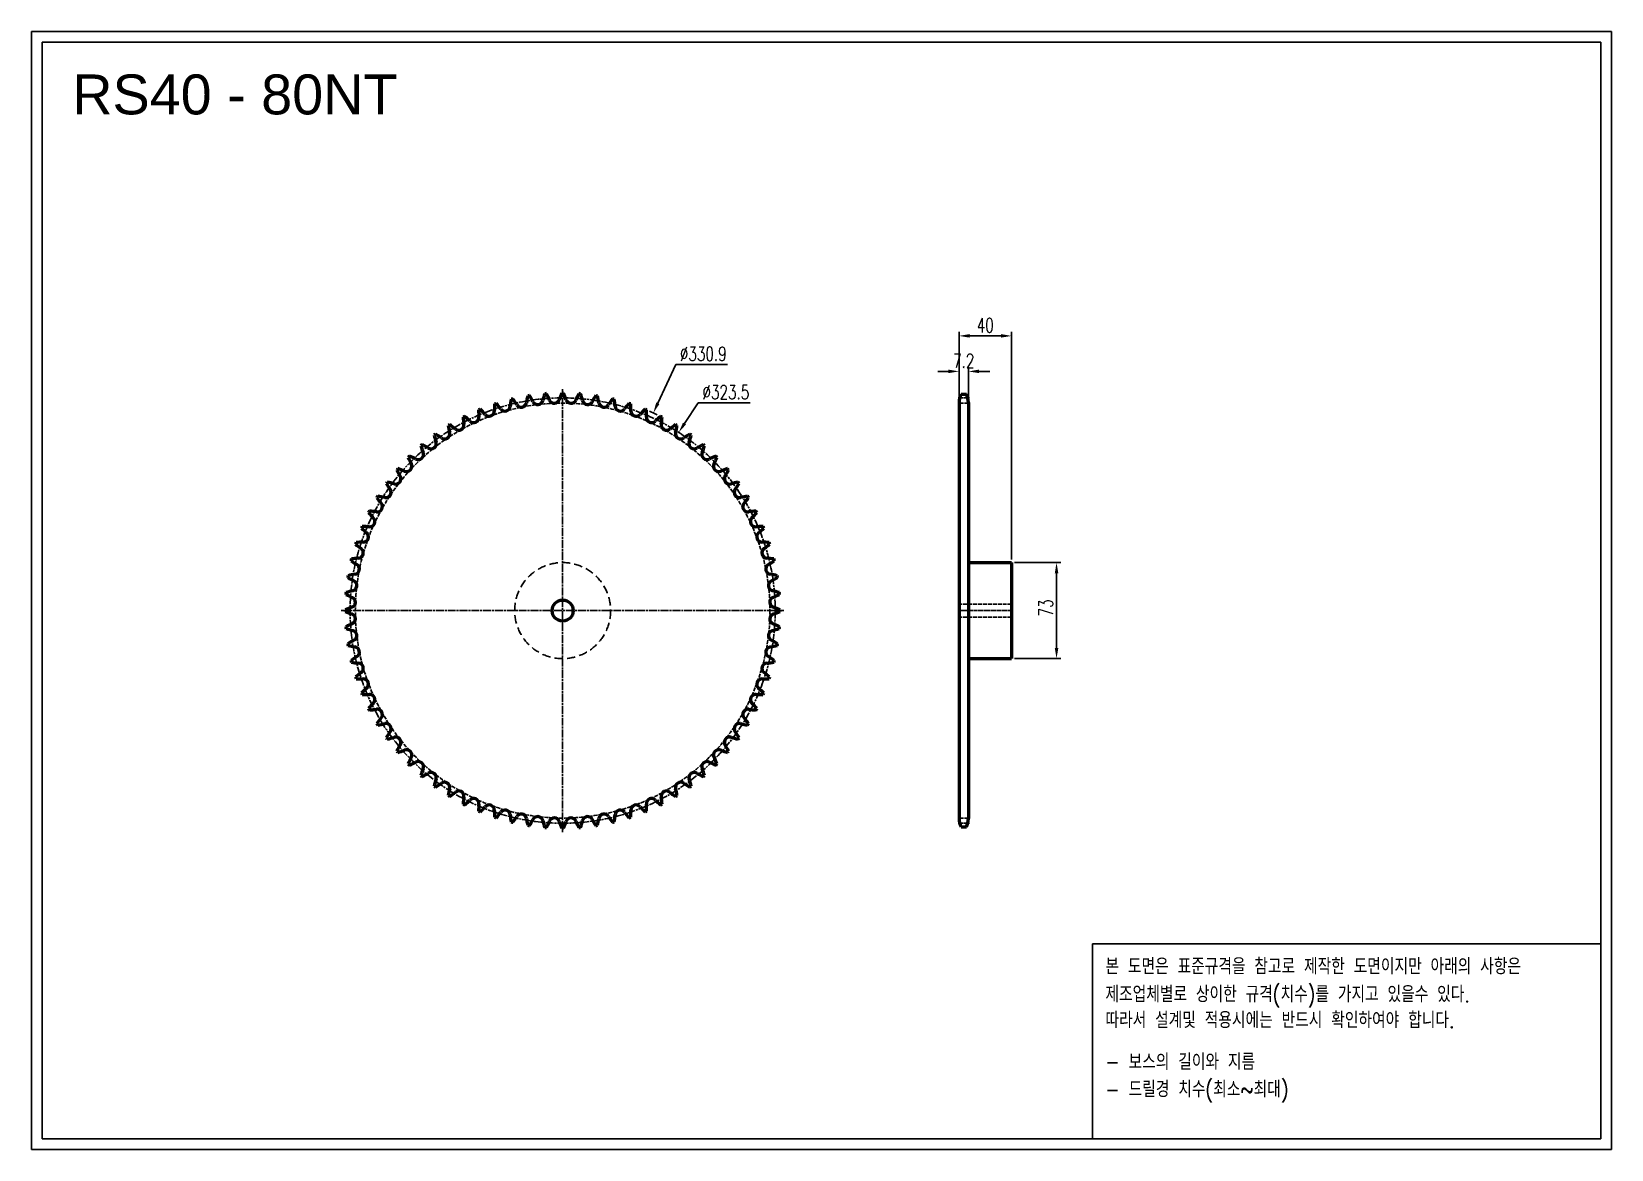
# Model space of a CAD drawing. Header units: millimetres. Extents: x -22442 to -21240, y 5632 to 6482.
import ezdxf

# ---------------------------------------------------------------- set-up
doc = ezdxf.new("R2010")
doc.units = ezdxf.units.MM
for name, pattern in [('AM_ISO02W050', [7.5, 6, -1.5]), ('AM_ISO02W050x2', [3.75, 3, -0.75]), ('AM_ISO08W050', [18, 12, -1.5, 3, -1.5]), ('AM_ISO08W050x2', [9, 6, -0.75, 1.5, -0.75]), ('HIDDEN', [9.525, 6.35, -3.175])]:
    doc.linetypes.add(name, pattern=pattern)
for name, color, linetype, lineweight in [('AM_0N', 7, 'Continuous', 50), ('AM_3N', 6, 'AM_ISO02W050', 25), ('AM_7', 4, 'AM_ISO08W050', 25), ('AM_7N', 4, 'AM_ISO08W050', 25)]:
    doc.layers.add(name, color=color, linetype=linetype, lineweight=lineweight)
doc.layers.add('HL', color=2, linetype='HIDDEN')
doc.layers.add('S-DIM', color=7, linetype='Continuous')
doc.styles.add('HAN', font='ROMANS.shx', dxfattribs={"width": 0.7, "bigfont": 'whgtxt.shx'})
doc.styles.add('HSG', font='SIMPLEX.shx', dxfattribs={"width": 0.7, "bigfont": 'HSG.shx'})
doc.styles.get("Standard").update_dxf_attribs({"font": 'arial.ttf'})
doc.dimstyles.new('APP23', dxfattribs={"dimscale": 4.5, "dimtxt": 2.4, "dimasz": 1.8, "dimexe": 0.7, "dimexo": 0.5, "dimgap": 0.6, "dimtad": 1, "dimtoh": 1, "dimdec": 1, "dimrnd": 0.01, "dimzin": 9, "dimdsep": 46, "dimtxsty": 'HSG', "dimcen": 0, "dimclrd": 1, "dimclre": 1, "dimclrt": 256, "dimazin": 2, "dimtp": 1, "dimtm": 1, "dimtfac": 0.5, "dimtdec": 1, "dimtix": 1, "dimtofl": 0, "dimtmove": 0, "dimatfit": 3, "dimfxl": 0, "dimtvp": 1, "dimtolj": 2, "dimlwd": -1, "dimlwe": -1, "dimarcsym": 0})

# ---------------------------------------------------------------- blocks, each defined once
blk = doc.blocks.new('*D1')
at = {"layer": 'Defpoints', "color": 0, "transparency": 16777216}
for p in [(-21969.2, 6192), (-22107.3, 5891.4)]:
    blk.add_point(p, dxfattribs=at)
at = {"layer": 'S-DIM', "color": 1, "transparency": 16777216}
for p, q in [((-21952.2, 6228.9), (-21965.8, 6199.4)), ((-21912.8, 6228.9), (-21952.2, 6228.9))]:
    blk.add_line(p, q, dxfattribs=at)
blk.add_arc((-22038.2, 6041.7), 165.4, 64.2361, 66.4846, dxfattribs=at)
blk.add_solid([(-21967, 6200), (-21964.6, 6198.8), (-21969.2, 6192)], dxfattribs=at)
at = {"layer": 'S-DIM', "transparency": 16777216, "insert": (-21931.2, 6237), "char_height": 10.8, "attachment_point": 5, "style": 'HSG'}
blk.add_mtext('\\A2;∅330.9', dxfattribs=at)
blk = doc.blocks.new('*D2')
at = {"layer": 'Defpoints', "color": 0, "transparency": 16777216}
for p in [(-21949.9, 6177.2), (-22126.6, 5906.2)]:
    blk.add_point(p, dxfattribs=at)
at = {"layer": 'S-DIM', "color": 1, "transparency": 16777216}
for p, q in [((-21935.2, 6199.7), (-21945.5, 6184)), ((-21895.4, 6199.7), (-21935.2, 6199.7))]:
    blk.add_line(p, q, dxfattribs=at)
blk.add_solid([(-21946.6, 6184.7), (-21944.3, 6183.3), (-21949.9, 6177.2)], dxfattribs=at)
at = {"layer": 'S-DIM', "transparency": 16777216, "insert": (-21914, 6207.8), "char_height": 10.8, "attachment_point": 5, "style": 'HSG'}
blk.add_mtext('\\A2;∅323.5', dxfattribs=at)
blk = doc.blocks.new('*D3')
at = {"layer": 'Defpoints', "color": 0, "transparency": 16777216}
for p in [(-21729.4, 6223.6), (-21736.6, 6199.5), (-21729.4, 6199.5)]:
    blk.add_point(p, dxfattribs=at)
at = {"layer": 'S-DIM', "color": 1, "transparency": 16777216}
for p, q in [((-21744.7, 6223.6), (-21752.8, 6223.6)), ((-21736.6, 6201.7), (-21736.6, 6226.8)), ((-21729.4, 6201.7), (-21729.4, 6226.8)), ((-21721.3, 6223.6), (-21713.2, 6223.6))]:
    blk.add_line(p, q, dxfattribs=at)
for points in [[(-21744.7, 6225), (-21744.7, 6222.3), (-21736.6, 6223.6)], [(-21721.3, 6225), (-21721.3, 6222.3), (-21729.4, 6223.6)]]:
    blk.add_solid(points, dxfattribs=at)
at = {"layer": 'S-DIM', "transparency": 16777216, "insert": (-21733, 6231.7), "char_height": 10.8, "attachment_point": 5, "style": 'HSG'}
blk.add_mtext('\\A2;7.2', dxfattribs=at)
blk = doc.blocks.new('*D4')
at = {"layer": 'Defpoints', "color": 0, "transparency": 16777216}
for p in [(-21696.6, 6250.6), (-21736.6, 6199.5), (-21696.6, 6078.2)]:
    blk.add_point(p, dxfattribs=at)
at = {"layer": 'S-DIM', "color": 1, "transparency": 16777216}
for p, q in [((-21736.6, 6201.7), (-21736.6, 6253.8)), ((-21696.6, 6080.5), (-21696.6, 6253.8)), ((-21728.5, 6250.6), (-21704.7, 6250.6))]:
    blk.add_line(p, q, dxfattribs=at)
for points in [[(-21728.5, 6252), (-21728.5, 6249.3), (-21736.6, 6250.6)], [(-21704.7, 6252), (-21704.7, 6249.3), (-21696.6, 6250.6)]]:
    blk.add_solid(points, dxfattribs=at)
at = {"layer": 'S-DIM', "transparency": 16777216, "insert": (-21716.6, 6258.7), "char_height": 10.8, "attachment_point": 5, "style": 'HSG'}
blk.add_mtext('\\A2;40', dxfattribs=at)
blk = doc.blocks.new('*D5')
at = {"layer": 'Defpoints', "color": 0, "transparency": 16777216}
for p in [(-21696.6, 6078.2), (-21696.6, 6005.2), (-21662.4, 6005.2)]:
    blk.add_point(p, dxfattribs=at)
at = {"layer": 'S-DIM', "color": 1, "transparency": 16777216}
for p, q in [((-21694.4, 6078.2), (-21659.2, 6078.2)), ((-21662.4, 6070.1), (-21662.4, 6013.3)), ((-21694.4, 6005.2), (-21659.2, 6005.2))]:
    blk.add_line(p, q, dxfattribs=at)
for points in [[(-21663.7, 6070.1), (-21661, 6070.1), (-21662.4, 6078.2)], [(-21663.7, 6013.3), (-21661, 6013.3), (-21662.4, 6005.2)]]:
    blk.add_solid(points, dxfattribs=at)
at = {"layer": 'S-DIM', "transparency": 16777216, "insert": (-21670.5, 6043.8), "char_height": 10.8, "attachment_point": 5, "rotation": 90, "style": 'HSG'}
blk.add_mtext('\\A2;73', dxfattribs=at)
blk = doc.blocks.new('notice1')
at = {"color": 4}
blk.add_lwpolyline([(-22142.12, 1735.9), (-22053.8, 1735.9), (-22053.8, 1702.07), (-22142.12, 1702.07)], close=True, dxfattribs=at)
at = {"color": 4, "style": 'HAN', "width": 0.8}
for s, p in [('본 도면은 표준규격을 참고로 제작한 도면이지만 아래의 사항은', (-22139.9, 1730.62)), ('제조업체별로 상이한 규격(치수)를 가지고 있을수 있다.', (-22139.9, 1725.78)), ('따라서 설계및 적용시에는 반드시 확인하여야 합니다.', (-22139.9, 1721.28)), ('- 보스의 길이와 지름', (-22139.9, 1714.03)), ('- 드릴경 치수(최소~최대)', (-22139.9, 1709.27))]:
    blk.add_text(s, height=2.7949, dxfattribs=at).set_placement(p)

msp = doc.modelspace()

# ---------------------------------------------------------------- linework, layer by layer
for points in [[(-22442.35, 6482.02), (-21240.13, 6482.02), (-21240.13, 5631.96), (-22442.35, 5631.96)], [(-22434.25, 6473.92), (-21248.22, 6473.92), (-21248.22, 5640.06), (-22434.25, 5640.06)]]:
    msp.add_lwpolyline(points, close=True)
at = {"layer": 'AM_0N'}
for p, q in [((-21734.99, 6206.26), (-21731.01, 6206.26)), ((-21736.6, 6199.86), (-21736.6, 5883.56)), ((-21729.4, 6199.86), (-21729.4, 5883.56)), ((-21729.4, 6078.21), (-21696.6, 6078.21)), ((-21696.6, 6078.21), (-21696.6, 6005.21)), ((-21729.4, 6005.21), (-21696.6, 6005.21)), ((-21734.99, 5877.16), (-21731.01, 5877.16))]:
    msp.add_line(p, q, dxfattribs=at)
msp.add_circle((-22038.22, 6041.71), 8, dxfattribs=at)
for centre, radius, start, end in [((-21988.63, 6187.07), 78.23, 166.75903, 170.6875), ((-22038.22, 6041.71), 165.43, 98.7639, 99.2361), ((-22130.31, 6164.63), 78.23, 27.3125, 31.24097), ((-21977.38, 6182.73), 78.23, 162.25903, 166.1875), ((-22038.22, 6041.71), 165.43, 94.2639, 94.7361), ((-22120.39, 6171.48), 78.23, 22.8125, 26.74097), ((-21966.5, 6177.53), 78.23, 157.75903, 161.6875), ((-22038.22, 6041.71), 165.43, 89.7639, 90.2361), ((-22109.95, 6177.53), 78.23, 18.3125, 22.24097), ((-21956.06, 6171.48), 78.23, 153.25903, 157.1875), ((-22038.22, 6041.71), 165.43, 85.2639, 85.7361), ((-22099.07, 6182.73), 78.23, 13.8125, 17.74097), ((-21946.13, 6164.63), 78.23, 148.75903, 152.6875), ((-22038.22, 6041.71), 165.43, 80.7639, 81.2361), ((-22087.82, 6187.07), 78.23, 9.3125, 13.24097), ((-21723.1, 6199.86), 13.5, 151.70092, 180), ((-21742.9, 6199.86), 13.5, 0, 28.29908), ((-22038.22, 6041.71), 165.43, 112.2639, 112.7361), ((-22023.93, 6194.64), 78.23, 180.25903, 184.1875), ((-22156.47, 6139.74), 78.23, 40.8125, 44.74097), ((-22094.22, 6193.49), 4.01, 220.8125, 359.6875), ((-22011.98, 6193.04), 78.23, 175.75903, 179.6875), ((-22038.22, 6041.71), 165.43, 107.7639, 108.2361), ((-22148.41, 6148.71), 78.23, 36.3125, 40.24097), ((-22082.14, 6197.42), 4.01, 216.3125, 355.1875), ((-22000.19, 6190.52), 78.23, 171.25903, 175.1875), ((-22038.22, 6041.71), 165.43, 103.2639, 103.7361), ((-22139.67, 6157.03), 78.23, 31.8125, 35.74097), ((-22069.79, 6200.38), 4.01, 211.8125, 350.6875), ((-22057.24, 6202.37), 4.01, 207.3125, 346.1875), ((-22044.58, 6203.37), 4.01, 202.8125, 341.6875), ((-22031.87, 6203.37), 4.01, 198.3125, 337.1875), ((-22019.21, 6202.37), 4.01, 193.8125, 332.6875), ((-22006.66, 6200.38), 4.01, 189.3125, 328.1875), ((-21936.77, 6157.03), 78.23, 144.25903, 148.1875), ((-22038.22, 6041.71), 165.43, 76.2639, 76.7361), ((-22076.26, 6190.52), 78.23, 4.8125, 8.74097), ((-21994.31, 6197.42), 4.01, 184.8125, 323.6875), ((-21928.04, 6148.71), 78.23, 139.75903, 143.6875), ((-22038.22, 6041.71), 165.43, 71.7639, 72.2361), ((-22064.47, 6193.04), 78.23, 0.3125, 4.24097), ((-21982.23, 6193.49), 4.01, 180.3125, 319.1875), ((-21919.98, 6139.74), 78.23, 135.25903, 139.1875), ((-22038.22, 6041.71), 165.43, 67.2639, 67.7361), ((-22052.52, 6194.64), 78.23, 355.8125, 359.74097), ((-22038.22, 6041.71), 165.43, 121.2639, 121.7361), ((-22048.03, 6194.99), 78.23, 189.25903, 193.1875), ((-22170.35, 6120.03), 78.23, 49.8125, 53.74097), ((-22117.27, 6182.86), 4.01, 229.8125, 8.6875), ((-22038.22, 6041.71), 165.43, 116.7639, 117.2361), ((-22035.98, 6195.29), 78.23, 184.75903, 188.6875), ((-22163.79, 6130.16), 78.23, 45.3125, 49.24097), ((-22105.96, 6188.63), 4.01, 225.3125, 4.1875), ((-21970.49, 6188.63), 4.01, 175.8125, 314.6875), ((-21912.66, 6130.16), 78.23, 130.75903, 134.6875), ((-22038.22, 6041.71), 165.43, 62.7639, 63.2361), ((-21959.17, 6182.86), 4.01, 171.3125, 310.1875), ((-22040.47, 6195.29), 78.23, 351.3125, 355.24097), ((-21906.1, 6120.03), 78.23, 126.25903, 130.1875), ((-22038.22, 6041.71), 165.43, 58.2639, 58.7361), ((-22028.42, 6194.99), 78.23, 346.8125, 350.74097), ((-22038.22, 6041.71), 165.43, 130.2639, 130.7361), ((-22180.97, 6098.4), 78.23, 58.8125, 62.74097), ((-22138.38, 6168.76), 4.01, 238.8125, 17.6875), ((-22038.22, 6041.71), 165.43, 125.7639, 126.2361), ((-22060.03, 6193.75), 78.23, 193.75903, 197.6875), ((-22176.08, 6109.43), 78.23, 54.3125, 58.24097), ((-22128.11, 6176.23), 4.01, 234.3125, 13.1875), ((-21948.34, 6176.23), 4.01, 166.8125, 305.6875), ((-21900.37, 6109.43), 78.23, 121.75903, 125.6875), ((-21938.07, 6168.76), 4.01, 162.3125, 301.1875), ((-22016.42, 6193.75), 78.23, 342.3125, 346.24097), ((-22038.22, 6041.71), 165.43, 53.7639, 54.2361), ((-21895.48, 6098.4), 78.23, 117.25903, 121.1875), ((-22038.22, 6041.71), 165.43, 49.2639, 49.7361), ((-22038.22, 6041.71), 165.43, 134.7639, 135.2361), ((-22083.54, 6188.46), 78.23, 202.75903, 206.6875), ((-22184.98, 6087.03), 78.23, 63.3125, 67.24097), ((-22148.04, 6160.51), 4.01, 243.3125, 22.1875), ((-22071.89, 6191.57), 78.23, 198.25903, 202.1875), ((-21928.41, 6160.51), 4.01, 157.8125, 296.6875), ((-22004.56, 6191.57), 78.23, 337.8125, 341.74097), ((-21891.47, 6087.03), 78.23, 112.75903, 116.6875), ((-21992.91, 6188.46), 78.23, 333.3125, 337.24097), ((-22038.22, 6041.71), 165.43, 44.7639, 45.2361), ((-22165.28, 6141.87), 4.01, 252.3125, 31.1875), ((-22038.22, 6041.71), 165.43, 139.2639, 139.7361), ((-22094.92, 6184.46), 78.23, 207.25903, 211.1875), ((-22188.08, 6075.37), 78.23, 67.8125, 71.74097), ((-22157.03, 6151.53), 4.01, 247.8125, 26.6875), ((-21919.42, 6151.53), 4.01, 153.3125, 292.1875), ((-21888.37, 6075.37), 78.23, 108.25903, 112.1875), ((-21911.17, 6141.87), 4.01, 148.8125, 287.6875), ((-21981.53, 6184.46), 78.23, 328.8125, 332.74097), ((-22038.22, 6041.71), 165.43, 40.2639, 40.7361), ((-22172.74, 6131.59), 4.01, 256.8125, 35.6875), ((-22038.22, 6041.71), 165.43, 143.7639, 144.2361), ((-22105.94, 6179.57), 78.23, 211.75903, 215.6875), ((-22190.26, 6063.51), 78.23, 72.3125, 76.24097), ((-21886.19, 6063.51), 78.23, 103.75903, 107.6875), ((-21903.71, 6131.59), 4.01, 144.3125, 283.1875), ((-21970.51, 6179.57), 78.23, 324.3125, 328.24097), ((-22038.22, 6041.71), 165.43, 35.7639, 36.2361), ((-22179.38, 6120.76), 4.01, 261.3125, 40.1875), ((-22038.22, 6041.71), 165.43, 148.2639, 148.7361), ((-22116.55, 6173.83), 78.23, 216.25903, 220.1875), ((-22191.5, 6051.52), 78.23, 76.8125, 80.74097), ((-21884.94, 6051.52), 78.23, 99.25903, 103.1875), ((-21897.07, 6120.76), 4.01, 139.8125, 278.6875), ((-21959.9, 6173.83), 78.23, 319.8125, 323.74097), ((-22038.22, 6041.71), 165.43, 31.2639, 31.7361), ((-22038.22, 6041.71), 165.43, 152.7639, 153.2361), ((-22126.68, 6167.28), 78.23, 220.75903, 224.6875), ((-22185.15, 6109.44), 4.01, 265.8125, 44.6875), ((-22191.8, 6039.46), 78.23, 81.3125, 85.24097), ((-21884.65, 6039.46), 78.23, 94.75903, 98.6875), ((-21891.3, 6109.44), 4.01, 135.3125, 274.1875), ((-21949.77, 6167.28), 78.23, 315.3125, 319.24097), ((-22038.22, 6041.71), 165.43, 26.7639, 27.2361), ((-22038.22, 6041.71), 165.43, 157.2639, 157.7361), ((-22136.25, 6159.95), 78.23, 225.25903, 229.1875), ((-22191.15, 6027.42), 78.23, 85.8125, 89.74097), ((-22190.01, 6097.7), 4.01, 270.3125, 49.1875), ((-21885.3, 6027.42), 78.23, 90.25903, 94.1875), ((-21886.44, 6097.7), 4.01, 130.8125, 269.6875), ((-21940.19, 6159.95), 78.23, 310.8125, 314.74097), ((-22038.22, 6041.71), 165.43, 22.2639, 22.7361), ((-22038.22, 6041.71), 165.43, 161.7639, 162.2361), ((-22145.23, 6151.89), 78.23, 229.75903, 233.6875), ((-22189.56, 6015.46), 78.23, 90.3125, 94.24097), ((-22193.93, 6085.62), 4.01, 274.8125, 53.6875), ((-21882.52, 6085.62), 4.01, 126.3125, 265.1875), ((-21886.89, 6015.46), 78.23, 85.75903, 89.6875), ((-21931.22, 6151.89), 78.23, 306.3125, 310.24097), ((-22038.22, 6041.71), 165.43, 17.7639, 18.2361), ((-22038.22, 6041.71), 165.43, 166.2639, 166.7361), ((-22153.55, 6143.16), 78.23, 234.25903, 238.1875), ((-22187.03, 6003.67), 78.23, 94.8125, 98.74097), ((-22196.9, 6073.27), 4.01, 279.3125, 58.1875), ((-21879.55, 6073.27), 4.01, 121.8125, 260.6875), ((-21889.42, 6003.67), 78.23, 81.25903, 85.1875), ((-21922.9, 6143.16), 78.23, 301.8125, 305.74097), ((-22038.22, 6041.71), 165.43, 13.2639, 13.7361), ((-22038.22, 6041.71), 165.43, 170.7639, 171.2361), ((-22161.15, 6133.8), 78.23, 238.75903, 242.6875), ((-22183.59, 5992.11), 78.23, 99.3125, 103.24097), ((-22198.89, 6060.72), 4.01, 283.8125, 62.6875), ((-21877.56, 6060.72), 4.01, 117.3125, 256.1875), ((-21892.86, 5992.11), 78.23, 76.75903, 80.6875), ((-21915.3, 6133.8), 78.23, 297.3125, 301.24097), ((-22038.22, 6041.71), 165.43, 8.7639, 9.2361), ((-22038.22, 6041.71), 165.43, 175.2639, 175.7361), ((-22168, 6123.87), 78.23, 243.25903, 247.1875), ((-22179.25, 5980.86), 78.23, 103.8125, 107.74097), ((-22199.88, 6048.06), 4.01, 288.3125, 67.1875), ((-21876.57, 6048.06), 4.01, 112.8125, 251.6875), ((-21897.2, 5980.86), 78.23, 72.25903, 76.1875), ((-21908.45, 6123.87), 78.23, 292.8125, 296.74097), ((-22038.22, 6041.71), 165.43, 4.2639, 4.7361), ((-22174.04, 5969.98), 78.23, 108.3125, 112.24097), ((-22038.22, 6041.71), 165.43, 179.7639, 180.2361), ((-22174.04, 6113.43), 78.23, 247.75903, 251.6875), ((-22199.88, 6035.36), 4.01, 292.8125, 71.6875), ((-21876.57, 6035.36), 4.01, 108.3125, 247.1875), ((-21902.41, 5969.98), 78.23, 67.75903, 71.6875), ((-21902.41, 6113.43), 78.23, 288.3125, 292.24097), ((-22038.22, 6041.71), 165.43, 359.7639, 0.2361), ((-22168, 5959.55), 78.23, 112.8125, 116.74097), ((-22038.22, 6041.71), 165.43, 184.2639, 184.7361), ((-22179.25, 6102.56), 78.23, 252.25903, 256.1875), ((-22198.89, 6022.69), 4.01, 297.3125, 76.1875), ((-21877.56, 6022.69), 4.01, 103.8125, 242.6875), ((-21897.2, 6102.56), 78.23, 283.8125, 287.74097), ((-21908.45, 5959.55), 78.23, 63.25903, 67.1875), ((-22038.22, 6041.71), 165.43, 355.2639, 355.7361), ((-22161.15, 5949.62), 78.23, 117.3125, 121.24097), ((-22038.22, 6041.71), 165.43, 188.7639, 189.2361), ((-22183.59, 6091.3), 78.23, 256.75903, 260.6875), ((-22196.9, 6010.15), 4.01, 301.8125, 80.6875), ((-21879.55, 6010.15), 4.01, 99.3125, 238.1875), ((-21892.86, 6091.3), 78.23, 279.3125, 283.24097), ((-21915.3, 5949.62), 78.23, 58.75903, 62.6875), ((-22038.22, 6041.71), 165.43, 350.7639, 351.2361), ((-22153.55, 5940.26), 78.23, 121.8125, 125.74097), ((-22038.22, 6041.71), 165.43, 193.2639, 193.7361), ((-22187.03, 6079.75), 78.23, 261.25903, 265.1875), ((-22193.93, 5997.79), 4.01, 306.3125, 85.1875), ((-21882.52, 5997.79), 4.01, 94.8125, 233.6875), ((-21889.42, 6079.75), 78.23, 274.8125, 278.74097), ((-21922.9, 5940.26), 78.23, 54.25903, 58.1875), ((-22038.22, 6041.71), 165.43, 346.2639, 346.7361), ((-22145.23, 5931.52), 78.23, 126.3125, 130.24097), ((-22038.22, 6041.71), 165.43, 197.7639, 198.2361), ((-22189.56, 6067.95), 78.23, 265.75903, 269.6875), ((-22190.01, 5985.71), 4.01, 310.8125, 89.6875), ((-21886.44, 5985.71), 4.01, 90.3125, 229.1875), ((-21886.89, 6067.95), 78.23, 270.3125, 274.24097), ((-21931.22, 5931.52), 78.23, 49.75903, 53.6875), ((-22038.22, 6041.71), 165.43, 341.7639, 342.2361), ((-22136.25, 5923.47), 78.23, 130.8125, 134.74097), ((-22038.22, 6041.71), 165.43, 202.2639, 202.7361), ((-22191.15, 6056), 78.23, 270.25903, 274.1875), ((-22185.15, 5973.98), 4.01, 315.3125, 94.1875), ((-21891.3, 5973.98), 4.01, 85.8125, 224.6875), ((-21885.3, 6056), 78.23, 265.8125, 269.74097), ((-21940.19, 5923.47), 78.23, 45.25903, 49.1875), ((-22038.22, 6041.71), 165.43, 337.2639, 337.7361), ((-22126.68, 5916.14), 78.23, 135.3125, 139.24097), ((-22038.22, 6041.71), 165.43, 206.7639, 207.2361), ((-22191.8, 6043.96), 78.23, 274.75903, 278.6875), ((-22179.38, 5962.66), 4.01, 319.8125, 98.6875), ((-21897.07, 5962.66), 4.01, 81.3125, 220.1875), ((-21884.65, 6043.96), 78.23, 261.3125, 265.24097), ((-21949.77, 5916.14), 78.23, 40.75903, 44.6875), ((-22038.22, 6041.71), 165.43, 332.7639, 333.2361), ((-22116.55, 5909.59), 78.23, 139.8125, 143.74097), ((-22038.22, 6041.71), 165.43, 211.2639, 211.7361), ((-22191.5, 6031.9), 78.23, 279.25903, 283.1875), ((-22172.74, 5951.83), 4.01, 324.3125, 103.1875), ((-21903.71, 5951.83), 4.01, 76.8125, 215.6875), ((-21884.94, 6031.9), 78.23, 256.8125, 260.74097), ((-21959.9, 5909.59), 78.23, 36.25903, 40.1875), ((-22038.22, 6041.71), 165.43, 328.2639, 328.7361), ((-22105.94, 5903.85), 78.23, 144.3125, 148.24097), ((-22038.22, 6041.71), 165.43, 215.7639, 216.2361), ((-22190.26, 6019.9), 78.23, 283.75903, 287.6875), ((-22165.28, 5941.55), 4.01, 328.8125, 107.6875), ((-22094.92, 5898.96), 78.23, 148.8125, 152.74097), ((-21911.17, 5941.55), 4.01, 72.3125, 211.1875), ((-21981.53, 5898.96), 78.23, 27.25903, 31.1875), ((-21886.19, 6019.9), 78.23, 252.3125, 256.24097), ((-21970.51, 5903.85), 78.23, 31.75903, 35.6875), ((-22038.22, 6041.71), 165.43, 323.7639, 324.2361), ((-22038.22, 6041.71), 165.43, 220.2639, 220.7361), ((-22188.08, 6008.04), 78.23, 288.25903, 292.1875), ((-22157.03, 5931.89), 4.01, 333.3125, 112.1875), ((-22083.54, 5894.95), 78.23, 153.3125, 157.24097), ((-21919.42, 5931.89), 4.01, 67.8125, 206.6875), ((-21992.91, 5894.95), 78.23, 22.75903, 26.6875), ((-21888.37, 6008.04), 78.23, 247.8125, 251.74097), ((-22038.22, 6041.71), 165.43, 319.2639, 319.7361), ((-22038.22, 6041.71), 165.43, 224.7639, 225.2361), ((-22184.98, 5996.39), 78.23, 292.75903, 296.6875), ((-22148.04, 5922.91), 4.01, 337.8125, 116.6875), ((-22071.89, 5891.85), 78.23, 157.8125, 161.74097), ((-22038.22, 6041.71), 165.43, 229.2639, 229.7361), ((-22180.97, 5985.01), 78.23, 297.25903, 301.1875), ((-22138.38, 5914.66), 4.01, 342.3125, 121.1875), ((-21938.07, 5914.66), 4.01, 58.8125, 197.6875), ((-21895.48, 5985.01), 78.23, 238.8125, 242.74097), ((-21928.41, 5922.91), 4.01, 63.3125, 202.1875), ((-22004.56, 5891.85), 78.23, 18.25903, 22.1875), ((-22038.22, 6041.71), 165.43, 310.2639, 310.7361), ((-21891.47, 5996.39), 78.23, 243.3125, 247.24097), ((-22038.22, 6041.71), 165.43, 314.7639, 315.2361), ((-22060.03, 5889.67), 78.23, 162.3125, 166.24097), ((-22038.22, 6041.71), 165.43, 233.7639, 234.2361), ((-22176.08, 5973.99), 78.23, 301.75903, 305.6875), ((-22128.11, 5907.19), 4.01, 346.8125, 125.6875), ((-22048.03, 5888.43), 78.23, 166.8125, 170.74097), ((-22170.35, 5963.38), 78.23, 306.25903, 310.1875), ((-22117.27, 5900.55), 4.01, 351.3125, 130.1875), ((-21959.17, 5900.55), 4.01, 49.8125, 188.6875), ((-21906.1, 5963.38), 78.23, 229.8125, 233.74097), ((-21948.34, 5907.19), 4.01, 54.3125, 193.1875), ((-22028.42, 5888.43), 78.23, 9.25903, 13.1875), ((-21900.37, 5973.99), 78.23, 234.3125, 238.24097), ((-22016.42, 5889.67), 78.23, 13.75903, 17.6875), ((-22038.22, 6041.71), 165.43, 305.7639, 306.2361), ((-22038.22, 6041.71), 165.43, 238.2639, 238.7361), ((-22035.98, 5888.13), 78.23, 171.3125, 175.24097), ((-22038.22, 6041.71), 165.43, 242.7639, 243.2361), ((-22163.79, 5953.26), 78.23, 310.75903, 314.6875), ((-22105.96, 5894.79), 4.01, 355.8125, 134.6875), ((-22023.93, 5888.78), 78.23, 175.8125, 179.74097), ((-22156.47, 5943.68), 78.23, 315.25903, 319.1875), ((-22094.22, 5889.93), 4.01, 0.3125, 139.1875), ((-21982.23, 5889.93), 4.01, 40.8125, 179.6875), ((-21919.98, 5943.68), 78.23, 220.8125, 224.74097), ((-21970.49, 5894.79), 4.01, 45.3125, 184.1875), ((-22052.52, 5888.78), 78.23, 0.25903, 4.1875), ((-21912.66, 5953.26), 78.23, 225.3125, 229.24097), ((-22038.22, 6041.71), 165.43, 296.7639, 297.2361), ((-22040.47, 5888.13), 78.23, 4.75903, 8.6875), ((-22038.22, 6041.71), 165.43, 301.2639, 301.7361), ((-22038.22, 6041.71), 165.43, 247.2639, 247.7361), ((-22011.98, 5890.37), 78.23, 180.3125, 184.24097), ((-22038.22, 6041.71), 165.43, 251.7639, 252.2361), ((-22148.41, 5934.7), 78.23, 319.75903, 323.6875), ((-22082.14, 5886), 4.01, 4.8125, 143.6875), ((-22000.19, 5892.9), 78.23, 184.8125, 188.74097), ((-22038.22, 6041.71), 165.43, 256.2639, 256.7361), ((-22139.67, 5926.39), 78.23, 324.25903, 328.1875), ((-22069.79, 5883.03), 4.01, 9.3125, 148.1875), ((-21988.63, 5896.34), 78.23, 189.3125, 193.24097), ((-22130.31, 5918.78), 78.23, 328.75903, 332.6875), ((-22057.24, 5881.05), 4.01, 13.8125, 152.6875), ((-21977.38, 5900.68), 78.23, 193.8125, 197.74097), ((-22120.39, 5911.94), 78.23, 333.25903, 337.1875), ((-22044.58, 5880.05), 4.01, 18.3125, 157.1875), ((-21966.5, 5905.89), 78.23, 198.3125, 202.24097), ((-22109.95, 5905.89), 78.23, 337.75903, 341.6875), ((-22031.87, 5880.05), 4.01, 22.8125, 161.6875), ((-21956.06, 5911.94), 78.23, 202.8125, 206.74097), ((-22099.07, 5900.68), 78.23, 342.25903, 346.1875), ((-22019.21, 5881.05), 4.01, 27.3125, 166.1875), ((-21946.13, 5918.78), 78.23, 207.3125, 211.24097), ((-22087.82, 5896.34), 78.23, 346.75903, 350.6875), ((-22006.66, 5883.03), 4.01, 31.8125, 170.6875), ((-21936.77, 5926.39), 78.23, 211.8125, 215.74097), ((-22038.22, 6041.71), 165.43, 283.2639, 283.7361), ((-22076.26, 5892.9), 78.23, 351.25903, 355.1875), ((-21994.31, 5886), 4.01, 36.3125, 175.1875), ((-21928.04, 5934.7), 78.23, 216.3125, 220.24097), ((-22038.22, 6041.71), 165.43, 287.7639, 288.2361), ((-22064.47, 5890.37), 78.23, 355.75903, 359.6875), ((-22038.22, 6041.71), 165.43, 292.2639, 292.7361), ((-21723.1, 5883.56), 13.5, 180, 208.29908), ((-21742.9, 5883.56), 13.5, 331.70092, 0), ((-22038.22, 6041.71), 165.43, 260.7639, 261.2361), ((-22038.22, 6041.71), 165.43, 265.2639, 265.7361), ((-22038.22, 6041.71), 165.43, 269.7639, 270.2361), ((-22038.22, 6041.71), 165.43, 274.2639, 274.7361), ((-22038.22, 6041.71), 165.43, 278.7639, 279.2361)]:
    msp.add_arc(centre, radius, start, end, dxfattribs=at)
at = {"layer": 'AM_3N', "linetype": 'AM_ISO02W050x2'}
for p, q in [((-21729.4, 6199.48), (-21736.6, 6199.48)), ((-21729.4, 5883.94), (-21736.6, 5883.94))]:
    msp.add_line(p, q, dxfattribs=at)
at = {"layer": 'AM_3N', "color": 2, "linetype": 'AM_ISO02W050x2'}
for p, q in [((-21696.6, 6046.71), (-21736.6, 6046.71)), ((-21696.6, 6036.71), (-21736.6, 6036.71))]:
    msp.add_line(p, q, dxfattribs=at)
at = {"layer": 'AM_3N', "linetype": 'AM_ISO02W050x2'}
msp.add_circle((-22038.22, 6041.71), 157.77, dxfattribs=at)
at = {"layer": 'AM_7', "linetype": 'AM_ISO08W050x2'}
msp.add_circle((-22038.22, 6041.71), 161.74, dxfattribs=at)
at = {"layer": 'AM_7N', "linetype": 'AM_ISO08W050x2'}
for p, q in [((-22038.22, 5873.28), (-22038.22, 6210.14)), ((-22206.65, 6041.71), (-21869.8, 6041.71))]:
    msp.add_line(p, q, dxfattribs=at)
at = {"layer": 'AM_7N', "linetype": 'AM_ISO08W050x2', "ltscale": 0.5}
for p, q in [((-21728.64, 6203.45), (-21737.37, 6203.45)), ((-21695.66, 6041.71), (-21737.37, 6041.71)), ((-21728.64, 5879.97), (-21737.37, 5879.97))]:
    msp.add_line(p, q, dxfattribs=at)
at = {"layer": 'HL'}
msp.add_circle((-22038.22, 6041.71), 36.5, dxfattribs=at)

# ---------------------------------------------------------------- block references
at = {"xscale": 4.377742200000001, "yscale": 4.377742200000001, "zscale": 4.377742200000001}
msp.add_blockref('notice1', (75297.61, -1811.15), dxfattribs=at)

# ---------------------------------------------------------------- texts
msp.add_text('RS40 - 80NT', height=30.3591).set_placement((-22411.39, 6419.07))

# ---------------------------------------------------------------- dimensions: what is measured, and where the dimension line sits
at = {"layer": 'S-DIM'}
dim = msp.add_linear_dim(base=(-21696.6, 6250.64), p1=(-21736.6, 6199.48), p2=(-21696.6, 6078.21), dimstyle='APP23', dxfattribs=at)
dim.commit()
dim.dimension.update_dxf_attribs({"geometry": '*D4', "text_midpoint": (-21716.6, 6258.74)})
at = {"layer": 'S-DIM', "color": 3}
for p1, p2, picture, middle in [((-22107.28, 5891.38), (-21969.17, 6192.03), '*D1', (-21931.19, 6228.87)), ((-22126.55, 5906.21), (-21949.9, 6177.2), '*D2', (-21913.98, 6199.72))]:
    dim = msp.add_diameter_dim_2p(p1=p1, p2=p2, dimstyle='APP23', dxfattribs=at)
    dim.commit()
    dim.dimension.update_dxf_attribs({"geometry": picture, "text_midpoint": middle, "dimtype": 131})
at = {"layer": 'S-DIM'}
dim = msp.add_linear_dim(base=(-21729.4, 6223.64), p1=(-21736.6, 6199.48), p2=(-21729.4, 6199.48), dimstyle='APP23', dxfattribs=at)
dim.commit()
dim.dimension.update_dxf_attribs({"geometry": '*D3', "text_midpoint": (-21733, 6223.64), "dimtype": 128})
dim = msp.add_linear_dim(base=(-21662.37, 6005.21), p1=(-21696.6, 6078.21), p2=(-21696.6, 6005.21), angle=90, dimstyle='APP23', dxfattribs=at)
dim.commit()
dim.dimension.update_dxf_attribs({"geometry": '*D5', "text_midpoint": (-21662.37, 6043.75), "dimtype": 128})

doc.saveas('drawing.dxf')
